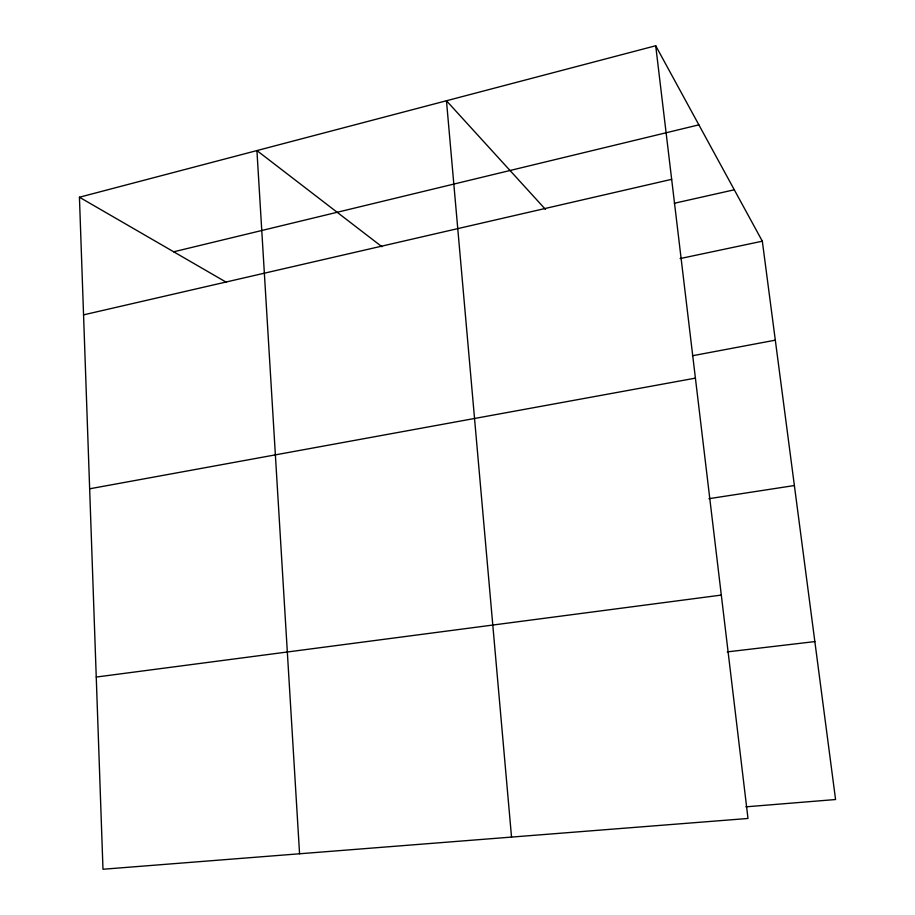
<?xml version="1.0" encoding="UTF-8"?>
<svg xmlns="http://www.w3.org/2000/svg" width="915" height="915" viewBox="0 0 915 915"><rect width="100%" height="100%" fill="white"/><g stroke="black" fill="none" stroke-linecap="round" stroke-linejoin="round"><path stroke-width="1.37" d="M655.712 45.75L747.99 818.468L102.983 869.25L79.433 197.228L655.712 45.75L762.332 241.194L835.567 799.527L745.862 806.836M173.69 251.797L698.866 124.852M83.551 314.863L671.667 179.329M674.321 203.267L734.299 189.794M680.085 258.579L762.332 241.194M692.438 355.752L775.314 340.163M89.647 488.793L695.4 378.135M708.896 498.698L794.38 485.533M96.247 677.054L721.317 595.082M727.276 651.892L814.853 641.587M79.433 197.228L226.348 282.278M381.932 246.718L256.921 150.575L299.571 853.775M545.489 209.409L446.463 100.753L511.531 837.088"/></g></svg>
